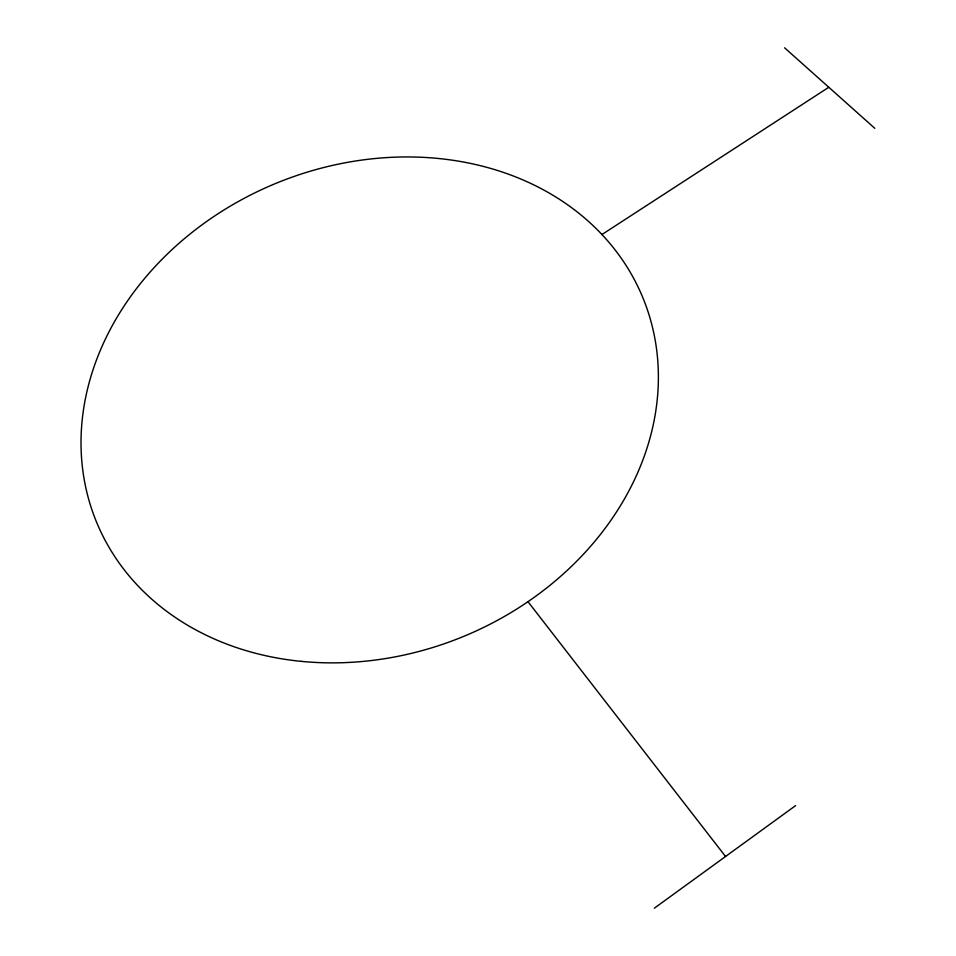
<?xml version="1.0" encoding="UTF-8"?>
<svg xmlns="http://www.w3.org/2000/svg" width="956" height="956" viewBox="0 0 956 956"><rect width="100%" height="100%" fill="white"/><g stroke="black" fill="none" stroke-linecap="round" stroke-linejoin="round"><path stroke-width="1.43" d="M654.346 908.2L795.643 805.585M601.957 234.519L828.804 87.271M784.589 47.8L874.812 128.331M527.963 601.659L725.544 856.492M301.164 661.349A295.296 245.19 -22.2 0 0 646.818 308.119A295.296 245.19 -22.2 0 0 161.134 260.211A295.296 245.19 -22.2 0 0 301.164 661.349"/></g></svg>
